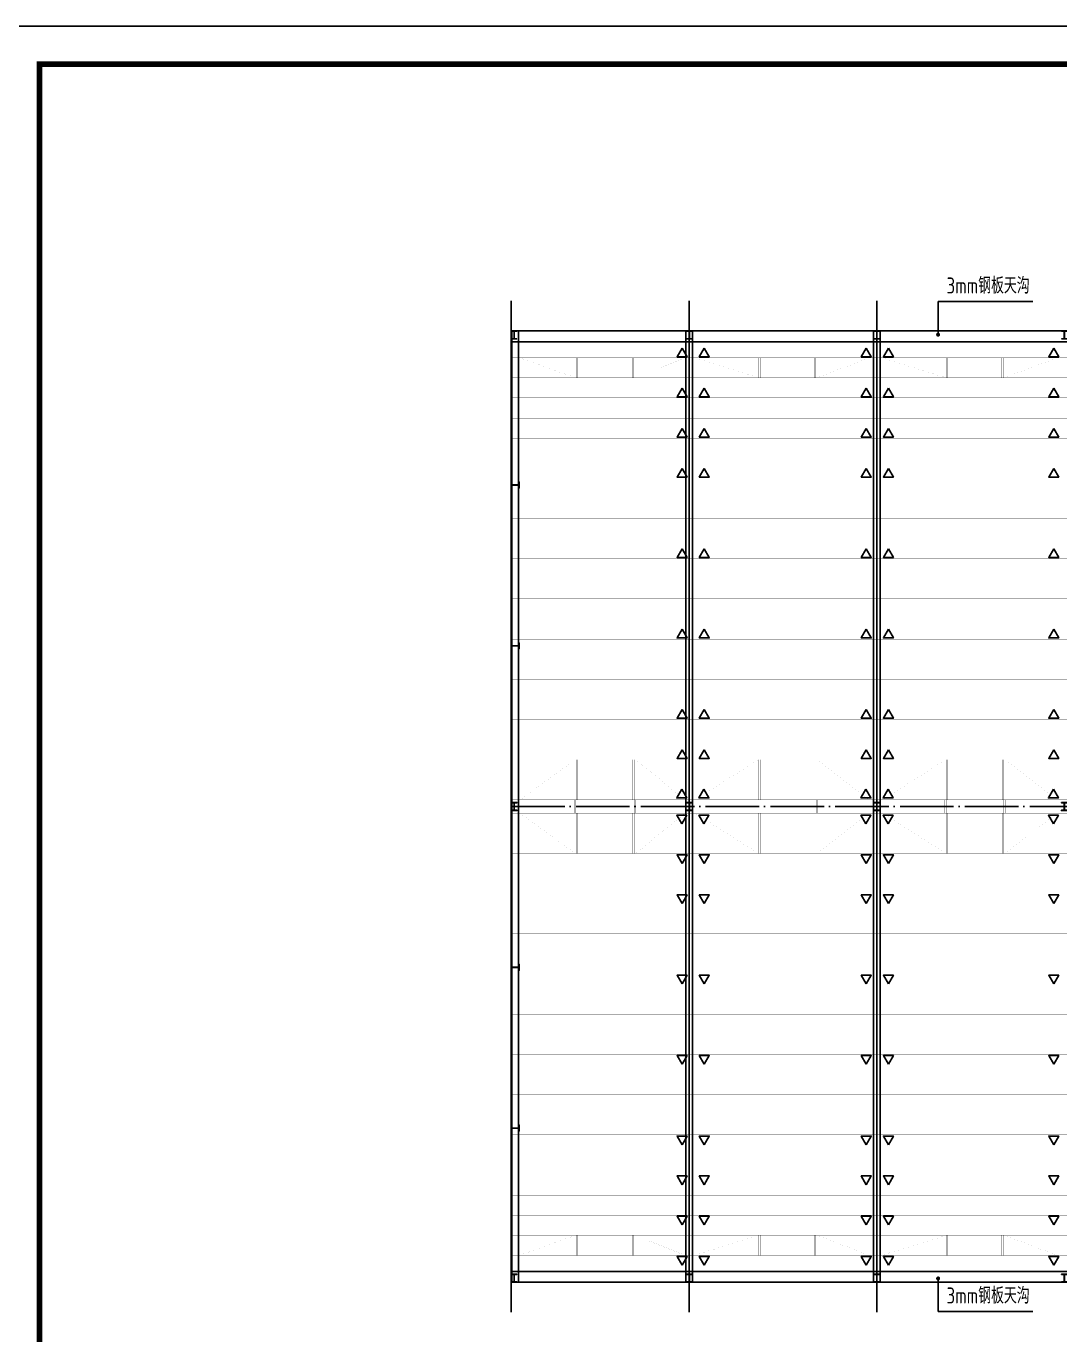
# Model space of a CAD drawing. Extents: x 180850 to 1400258, y 48356 to 327067.
# Drawn here: x 922203 to 960796, y 171543 to 220382 of the extents above; entities that cross this region are included whole.
import ezdxf
from ezdxf.enums import TextEntityAlignment as Align

# ---------------------------------------------------------------- set-up
doc = ezdxf.new("R2010")
doc.units = 0
doc.header["$LTSCALE"] = 1000
doc.linetypes.add('DOTE', pattern=[2.42, 2, -0.2, 0.02, -0.2])
doc.layers.add('_0', color=7, linetype='Continuous', lineweight=25)
for name, color, linetype in [('AXIS', 3, 'Continuous'), ('DOTE', 1, 'Continuous'), ('GL', 150, 'Continuous'), ('GZ', 50, 'Continuous'), ('LT', 27, 'Continuous'), ('PUB_TITLE', 4, 'Continuous'), ('THIN', 7, 'Continuous')]:
    doc.layers.add(name, color=color, linetype=linetype)
doc.styles.add('TSSD_Norm', font='tssdeng.shx', dxfattribs={"bigfont": 'hztxt.shx'})

# ---------------------------------------------------------------- blocks, each defined once
blk = doc.blocks.new('A$C33B20A31')
at = {"layer": 'GZ'}
for points in [[(10, 35200), (210, 35200), (210, 35210), (117, 35210), (113, 35215), (113, 35485), (117, 35490), (210, 35490), (210, 35500), (10, 35500), (10, 35490), (103, 35490), (107, 35486), (107, 35215), (103, 35210), (10, 35210), (10, 35200)], [(6550, 35200), (6750, 35200), (6750, 35210), (6657, 35210), (6653, 35215), (6653, 35485), (6657, 35490), (6750, 35490), (6750, 35500), (6550, 35500), (6550, 35490), (6643, 35490), (6647, 35486), (6647, 35215), (6643, 35210), (6550, 35210), (6550, 35200)], [(13550, 35200), (13750, 35200), (13750, 35210), (13657, 35210), (13653, 35215), (13653, 35485), (13657, 35490), (13750, 35490), (13750, 35500), (13550, 35500), (13550, 35490), (13643, 35490), (13647, 35486), (13647, 35215), (13643, 35210), (13550, 35210), (13550, 35200)], [(20550, 35200), (20750, 35200), (20750, 35210), (20657, 35210), (20653, 35215), (20653, 35485), (20657, 35490), (20750, 35490), (20750, 35500), (20550, 35500), (20550, 35490), (20643, 35490), (20647, 35486), (20647, 35215), (20643, 35210), (20550, 35210), (20550, 35200)], [(27550, 35200), (27750, 35200), (27750, 35210), (27657, 35210), (27653, 35215), (27653, 35485), (27657, 35490), (27750, 35490), (27750, 35500), (27550, 35500), (27550, 35490), (27643, 35490), (27647, 35486), (27647, 35215), (27643, 35210), (27550, 35210), (27550, 35200)], [(34550, 35200), (34750, 35200), (34750, 35210), (34657, 35210), (34653, 35215), (34653, 35485), (34657, 35490), (34750, 35490), (34750, 35500), (34550, 35500), (34550, 35490), (34643, 35490), (34647, 35486), (34647, 35215), (34643, 35210), (34550, 35210), (34550, 35200)], [(41550, 35050), (41750, 35050), (41750, 35060), (41657, 35060), (41653, 35065), (41653, 35485), (41657, 35490), (41750, 35490), (41750, 35500), (41550, 35500), (41550, 35490), (41643, 35490), (41647, 35486), (41647, 35065), (41643, 35060), (41550, 35060), (41550, 35050)], [(44650, 35500), (44850, 35500), (44850, 35490), (44757, 35490), (44753, 35485), (44753, 35215), (44757, 35210), (44850, 35210), (44850, 35200), (44650, 35200), (44650, 35210), (44743, 35210), (44747, 35214), (44747, 35485), (44743, 35490), (44650, 35490), (44650, 35500)], [(49290, 35050), (49490, 35050), (49490, 35060), (49397, 35060), (49393, 35065), (49393, 35485), (49397, 35490), (49490, 35490), (49490, 35500), (49290, 35500), (49290, 35490), (49383, 35490), (49387, 35486), (49387, 35065), (49383, 35060), (49290, 35060), (49290, 35050)], [(0, 29860), (0, 29640), (10, 29640), (10, 29743), (15, 29747), (285, 29747), (290, 29743), (290, 29640), (300, 29640), (300, 29860), (290, 29860), (290, 29757), (286, 29753), (15, 29753), (10, 29757), (10, 29860), (0, 29860)], [(41550, 29900), (41750, 29900), (41750, 29890), (41657, 29890), (41653, 29885), (41653, 29615), (41657, 29610), (41750, 29610), (41750, 29600), (41550, 29600), (41550, 29610), (41643, 29610), (41647, 29615), (41647, 29885), (41643, 29890), (41550, 29890), (41550, 29900)], [(44650, 29900), (44850, 29900), (44850, 29890), (44757, 29890), (44753, 29885), (44753, 29615), (44757, 29610), (44850, 29610), (44850, 29600), (44650, 29600), (44650, 29610), (44743, 29610), (44747, 29615), (44747, 29885), (44743, 29890), (44650, 29890), (44650, 29900)], [(49290, 29900), (49490, 29900), (49490, 29890), (49397, 29890), (49393, 29885), (49393, 29615), (49397, 29610), (49490, 29610), (49490, 29600), (49290, 29600), (49290, 29610), (49383, 29610), (49387, 29615), (49387, 29885), (49383, 29890), (49290, 29890), (49290, 29900)], [(0, 23860), (0, 23640), (10, 23640), (10, 23743), (15, 23747), (285, 23747), (290, 23743), (290, 23640), (300, 23640), (300, 23860), (290, 23860), (290, 23757), (286, 23753), (15, 23753), (10, 23757), (10, 23860), (0, 23860)], [(41550, 23900), (41750, 23900), (41750, 23890), (41657, 23890), (41653, 23885), (41653, 23615), (41657, 23610), (41750, 23610), (41750, 23600), (41550, 23600), (41550, 23610), (41643, 23610), (41647, 23615), (41647, 23885), (41643, 23890), (41550, 23890), (41550, 23900)], [(49290, 23900), (49490, 23900), (49490, 23890), (49397, 23890), (49393, 23885), (49393, 23615), (49397, 23610), (49490, 23610), (49490, 23600), (49290, 23600), (49290, 23610), (49383, 23610), (49387, 23615), (49387, 23885), (49383, 23890), (49290, 23890), (49290, 23900)], [(0, 17900), (220, 17900), (220, 17890), (117, 17890), (113, 17885), (113, 17615), (117, 17610), (220, 17610), (220, 17600), (0, 17600), (0, 17610), (103, 17610), (107, 17615), (107, 17885), (103, 17890), (0, 17890), (0, 17900)], [(6540, 17900), (6760, 17900), (6760, 17890), (6657, 17890), (6653, 17885), (6653, 17615), (6657, 17610), (6760, 17610), (6760, 17600), (6540, 17600), (6540, 17610), (6643, 17610), (6647, 17615), (6647, 17885), (6643, 17890), (6540, 17890), (6540, 17900)], [(13540, 17900), (13760, 17900), (13760, 17890), (13657, 17890), (13653, 17885), (13653, 17615), (13657, 17610), (13760, 17610), (13760, 17600), (13540, 17600), (13540, 17610), (13643, 17610), (13647, 17615), (13647, 17885), (13643, 17890), (13540, 17890), (13540, 17900)], [(20540, 17900), (20760, 17900), (20760, 17890), (20657, 17890), (20653, 17885), (20653, 17615), (20657, 17610), (20760, 17610), (20760, 17600), (20540, 17600), (20540, 17610), (20643, 17610), (20647, 17615), (20647, 17885), (20643, 17890), (20540, 17890), (20540, 17900)], [(27540, 17900), (27760, 17900), (27760, 17890), (27657, 17890), (27653, 17885), (27653, 17615), (27657, 17610), (27760, 17610), (27760, 17600), (27540, 17600), (27540, 17610), (27643, 17610), (27647, 17615), (27647, 17885), (27643, 17890), (27540, 17890), (27540, 17900)], [(34540, 17900), (34760, 17900), (34760, 17890), (34657, 17890), (34653, 17885), (34653, 17615), (34657, 17610), (34760, 17610), (34760, 17600), (34540, 17600), (34540, 17610), (34643, 17610), (34647, 17615), (34647, 17885), (34643, 17890), (34540, 17890), (34540, 17900)], [(41540, 17900), (41760, 17900), (41760, 17890), (41657, 17890), (41653, 17885), (41653, 17615), (41657, 17610), (41760, 17610), (41760, 17600), (41540, 17600), (41540, 17610), (41643, 17610), (41647, 17615), (41647, 17885), (41643, 17890), (41540, 17890), (41540, 17900)], [(49280, 17900), (49500, 17900), (49500, 17890), (49397, 17890), (49393, 17885), (49393, 17615), (49397, 17610), (49500, 17610), (49500, 17600), (49280, 17600), (49280, 17610), (49383, 17610), (49387, 17615), (49387, 17885), (49383, 17890), (49280, 17890), (49280, 17900)], [(0, 11860), (0, 11640), (10, 11640), (10, 11743), (15, 11747), (285, 11747), (290, 11743), (290, 11640), (300, 11640), (300, 11860), (290, 11860), (290, 11757), (286, 11753), (15, 11753), (10, 11757), (10, 11860), (0, 11860)], [(41550, 11600), (41750, 11600), (41750, 11610), (41657, 11610), (41653, 11615), (41653, 11885), (41657, 11890), (41750, 11890), (41750, 11900), (41550, 11900), (41550, 11890), (41643, 11890), (41647, 11885), (41647, 11615), (41643, 11610), (41550, 11610), (41550, 11600)], [(49290, 11600), (49490, 11600), (49490, 11610), (49397, 11610), (49393, 11615), (49393, 11885), (49397, 11890), (49490, 11890), (49490, 11900), (49290, 11900), (49290, 11890), (49383, 11890), (49387, 11885), (49387, 11615), (49383, 11610), (49290, 11610), (49290, 11600)], [(41550, 5600), (41750, 5600), (41750, 5610), (41657, 5610), (41653, 5615), (41653, 5885), (41657, 5890), (41750, 5890), (41750, 5900), (41550, 5900), (41550, 5890), (41643, 5890), (41647, 5885), (41647, 5615), (41643, 5610), (41550, 5610), (41550, 5600)], [(44650, 5600), (44850, 5600), (44850, 5610), (44757, 5610), (44753, 5615), (44753, 5885), (44757, 5890), (44850, 5890), (44850, 5900), (44650, 5900), (44650, 5890), (44743, 5890), (44747, 5885), (44747, 5615), (44743, 5610), (44650, 5610), (44650, 5600)], [(49290, 5600), (49490, 5600), (49490, 5610), (49397, 5610), (49393, 5615), (49393, 5885), (49397, 5890), (49490, 5890), (49490, 5900), (49290, 5900), (49290, 5890), (49383, 5890), (49387, 5885), (49387, 5615), (49383, 5610), (49290, 5610), (49290, 5600)], [(0, 5860), (0, 5640), (10, 5640), (10, 5743), (15, 5747), (285, 5747), (290, 5743), (290, 5640), (300, 5640), (300, 5860), (290, 5860), (290, 5757), (286, 5753), (15, 5753), (10, 5757), (10, 5860), (0, 5860)], [(10, 0), (210, 0), (210, 10), (117, 10), (113, 15), (113, 285), (117, 290), (210, 290), (210, 300), (10, 300), (10, 290), (103, 290), (107, 286), (107, 15), (103, 10), (10, 10), (10, 0)], [(6550, 0), (6750, 0), (6750, 10), (6657, 10), (6653, 15), (6653, 285), (6657, 290), (6750, 290), (6750, 300), (6550, 300), (6550, 290), (6643, 290), (6647, 286), (6647, 15), (6643, 10), (6550, 10), (6550, 0)], [(13550, 0), (13750, 0), (13750, 10), (13657, 10), (13653, 15), (13653, 285), (13657, 290), (13750, 290), (13750, 300), (13550, 300), (13550, 290), (13643, 290), (13647, 286), (13647, 15), (13643, 10), (13550, 10), (13550, 0)], [(20550, 0), (20750, 0), (20750, 10), (20657, 10), (20653, 15), (20653, 285), (20657, 290), (20750, 290), (20750, 300), (20550, 300), (20550, 290), (20643, 290), (20647, 286), (20647, 15), (20643, 10), (20550, 10), (20550, 0)], [(27550, 0), (27750, 0), (27750, 10), (27657, 10), (27653, 15), (27653, 285), (27657, 290), (27750, 290), (27750, 300), (27550, 300), (27550, 290), (27643, 290), (27647, 286), (27647, 15), (27643, 10), (27550, 10), (27550, 0)], [(34550, 0), (34750, 0), (34750, 10), (34657, 10), (34653, 15), (34653, 285), (34657, 290), (34750, 290), (34750, 300), (34550, 300), (34550, 290), (34643, 290), (34647, 286), (34647, 15), (34643, 10), (34550, 10), (34550, 0)], [(41550, 0), (41750, 0), (41750, 10), (41657, 10), (41653, 15), (41653, 435), (41657, 440), (41750, 440), (41750, 450), (41550, 450), (41550, 440), (41643, 440), (41647, 436), (41647, 15), (41643, 10), (41550, 10), (41550, 0)], [(44650, 300), (44850, 300), (44850, 290), (44757, 290), (44753, 285), (44753, 15), (44757, 10), (44850, 10), (44850, 0), (44650, 0), (44650, 10), (44743, 10), (44747, 14), (44747, 285), (44743, 290), (44650, 290), (44650, 300)], [(49290, 0), (49490, 0), (49490, 10), (49397, 10), (49393, 15), (49393, 435), (49397, 440), (49490, 440), (49490, 450), (49290, 450), (49290, 440), (49383, 440), (49387, 436), (49387, 15), (49383, 10), (49290, 10), (49290, 0)]]:
    blk.add_lwpolyline(points, close=True, dxfattribs=at)

msp = doc.modelspace()

# ---------------------------------------------------------------- linework, layer by layer
at = {"layer": '_0', "color": 1, "const_width": 75}
for points in [[(956214.29, 208868.98, 1), (956289.29, 208868.98, 1)], [(956214.29, 173646.17, -1), (956289.29, 173646.17, -1)]]:
    msp.add_lwpolyline(points, format="xyb", close=True, dxfattribs=at)
at = {"layer": 'AXIS', "linetype": 'ByBlock'}
for p, q in [((956251.79, 210105.89), (959789.26, 210105.89)), ((956251.79, 172409.25), (959789.26, 172409.25))]:
    msp.add_line(p, q, dxfattribs=at)
at = {"layer": 'AXIS'}
for p, q in [((956251.79, 210105.89), (956251.79, 208868.98)), ((956251.79, 172409.25), (956251.79, 173646.17))]:
    msp.add_line(p, q, dxfattribs=at)
at = {"layer": 'AXIS', "color": 4, "linetype": 'ByBlock', "ltscale": 0.1}
for points in [[(940312.22, 209007.57), (989812.22, 209007.57), (989812.22, 208607.57), (940312.22, 208607.57)], [(940312.22, 173507.57), (989812.22, 173507.57), (989812.22, 173907.57), (940312.22, 173907.57)]]:
    msp.add_lwpolyline(points, close=True, dxfattribs=at)
at = {"layer": 'AXIS', "color": 6, "linetype": 'ByBlock'}
for points in [[(946693.34, 208369.15), (946506.16, 208044.95), (946880.52, 208044.95)], [(946693.34, 208369.15), (946506.16, 208044.95), (946880.52, 208044.95)], [(947520.54, 208369.15), (947707.72, 208044.95), (947333.37, 208044.95)], [(947520.54, 208369.15), (947707.72, 208044.95), (947333.37, 208044.95)], [(953568.34, 208369.15), (953381.16, 208044.95), (953755.52, 208044.95)], [(953568.34, 208369.15), (953381.16, 208044.95), (953755.52, 208044.95)], [(954395.54, 208369.15), (954582.72, 208044.95), (954208.37, 208044.95)], [(954395.54, 208369.15), (954582.72, 208044.95), (954208.37, 208044.95)], [(960568.34, 208369.15), (960381.16, 208044.95), (960755.52, 208044.95)], [(960568.34, 208369.15), (960381.16, 208044.95), (960755.52, 208044.95)], [(946693.34, 206869.15), (946506.16, 206544.95), (946880.52, 206544.95)], [(946693.34, 206869.15), (946506.16, 206544.95), (946880.52, 206544.95)], [(947520.54, 206869.15), (947707.72, 206544.95), (947333.37, 206544.95)], [(947520.54, 206869.15), (947707.72, 206544.95), (947333.37, 206544.95)], [(953568.34, 206869.15), (953381.16, 206544.95), (953755.52, 206544.95)], [(953568.34, 206869.15), (953381.16, 206544.95), (953755.52, 206544.95)], [(954395.54, 206869.15), (954582.72, 206544.95), (954208.37, 206544.95)], [(954395.54, 206869.15), (954582.72, 206544.95), (954208.37, 206544.95)], [(960568.34, 206869.15), (960381.16, 206544.95), (960755.52, 206544.95)], [(960568.34, 206869.15), (960381.16, 206544.95), (960755.52, 206544.95)], [(946693.34, 205369.15), (946506.16, 205044.95), (946880.52, 205044.95)], [(947520.55, 205369.15), (947707.72, 205044.95), (947333.37, 205044.95)], [(953568.34, 205369.15), (953381.16, 205044.95), (953755.52, 205044.95)], [(954395.55, 205369.15), (954582.72, 205044.95), (954208.37, 205044.95)], [(960568.34, 205369.15), (960381.16, 205044.95), (960755.52, 205044.95)], [(946693.34, 203877.6), (946506.16, 203553.39), (946880.52, 203553.39)], [(947520.54, 203877.6), (947707.72, 203553.39), (947333.37, 203553.39)], [(953568.34, 203877.6), (953381.16, 203553.39), (953755.52, 203553.39)], [(954395.54, 203877.6), (954582.72, 203553.39), (954208.37, 203553.39)], [(960568.34, 203877.6), (960381.16, 203553.39), (960755.52, 203553.39)], [(946693.34, 200877.6), (946506.16, 200553.39), (946880.52, 200553.39)], [(947520.55, 200877.6), (947707.72, 200553.39), (947333.37, 200553.39)], [(953568.34, 200877.6), (953381.16, 200553.39), (953755.52, 200553.39)], [(954395.55, 200877.6), (954582.72, 200553.39), (954208.37, 200553.39)], [(960568.34, 200877.6), (960381.16, 200553.39), (960755.52, 200553.39)], [(946693.34, 197877.6), (946506.17, 197553.39), (946880.52, 197553.39)], [(947520.55, 197877.6), (947707.73, 197553.39), (947333.37, 197553.39)], [(953568.34, 197877.6), (953381.17, 197553.39), (953755.52, 197553.39)], [(954395.55, 197877.6), (954582.73, 197553.39), (954208.37, 197553.39)], [(960568.34, 197877.6), (960381.17, 197553.39), (960755.52, 197553.39)], [(946693.34, 194877.6), (946506.17, 194553.39), (946880.52, 194553.39)], [(947520.55, 194877.6), (947707.73, 194553.39), (947333.37, 194553.39)], [(953568.34, 194877.6), (953381.17, 194553.39), (953755.52, 194553.39)], [(954395.55, 194877.6), (954582.73, 194553.39), (954208.37, 194553.39)], [(960568.34, 194877.6), (960381.17, 194553.39), (960755.52, 194553.39)], [(946693.34, 193377.6), (946506.16, 193053.39), (946880.52, 193053.39)], [(947520.55, 193377.6), (947707.73, 193053.39), (947333.37, 193053.39)], [(953568.34, 193377.6), (953381.16, 193053.39), (953755.52, 193053.39)], [(954395.55, 193377.6), (954582.73, 193053.39), (954208.37, 193053.39)], [(960568.34, 193377.6), (960381.16, 193053.39), (960755.52, 193053.39)], [(946681.87, 191906.35), (946494.69, 191582.14), (946869.05, 191582.14)], [(947509.08, 191906.35), (947696.25, 191582.14), (947321.9, 191582.14)], [(953556.87, 191906.35), (953369.69, 191582.14), (953744.05, 191582.14)], [(954384.08, 191906.35), (954571.25, 191582.14), (954196.9, 191582.14)], [(960556.87, 191906.35), (960369.69, 191582.14), (960744.05, 191582.14)], [(946681.87, 190608.8), (946494.69, 190933), (946869.05, 190933)], [(947509.08, 190608.8), (947696.25, 190933), (947321.9, 190933)], [(953556.87, 190608.8), (953369.69, 190933), (953744.05, 190933)], [(954384.08, 190608.8), (954571.25, 190933), (954196.9, 190933)], [(960556.87, 190608.8), (960369.69, 190933), (960744.05, 190933)], [(946693.34, 189137.55), (946506.16, 189461.75), (946880.52, 189461.75)], [(947520.55, 189137.55), (947707.73, 189461.75), (947333.37, 189461.75)], [(953568.34, 189137.55), (953381.16, 189461.75), (953755.52, 189461.75)], [(954395.55, 189137.55), (954582.73, 189461.75), (954208.37, 189461.75)], [(960568.34, 189137.55), (960381.16, 189461.75), (960755.52, 189461.75)], [(946693.34, 187637.55), (946506.17, 187961.75), (946880.52, 187961.75)], [(947520.55, 187637.55), (947707.73, 187961.75), (947333.37, 187961.75)], [(953568.34, 187637.55), (953381.17, 187961.75), (953755.52, 187961.75)], [(954395.55, 187637.55), (954582.73, 187961.75), (954208.37, 187961.75)], [(960568.34, 187637.55), (960381.17, 187961.75), (960755.52, 187961.75)], [(946693.34, 184637.55), (946506.17, 184961.75), (946880.52, 184961.75)], [(947520.55, 184637.55), (947707.73, 184961.75), (947333.37, 184961.75)], [(953568.34, 184637.55), (953381.17, 184961.75), (953755.52, 184961.75)], [(954395.55, 184637.55), (954582.73, 184961.75), (954208.37, 184961.75)], [(960568.34, 184637.55), (960381.17, 184961.75), (960755.52, 184961.75)], [(946693.34, 181637.55), (946506.16, 181961.75), (946880.52, 181961.75)], [(947520.55, 181637.55), (947707.72, 181961.75), (947333.37, 181961.75)], [(953568.34, 181637.55), (953381.16, 181961.75), (953755.52, 181961.75)], [(954395.55, 181637.55), (954582.72, 181961.75), (954208.37, 181961.75)], [(960568.34, 181637.55), (960381.16, 181961.75), (960755.52, 181961.75)], [(946693.34, 178637.55), (946506.16, 178961.75), (946880.52, 178961.75)], [(947520.54, 178637.55), (947707.72, 178961.75), (947333.37, 178961.75)], [(953568.34, 178637.55), (953381.16, 178961.75), (953755.52, 178961.75)], [(954395.54, 178637.55), (954582.72, 178961.75), (954208.37, 178961.75)], [(960568.34, 178637.55), (960381.16, 178961.75), (960755.52, 178961.75)], [(946693.34, 177145.99), (946506.16, 177470.19), (946880.52, 177470.19)], [(947520.55, 177145.99), (947707.72, 177470.19), (947333.37, 177470.19)], [(953568.34, 177145.99), (953381.16, 177470.19), (953755.52, 177470.19)], [(954395.55, 177145.99), (954582.72, 177470.19), (954208.37, 177470.19)], [(960568.34, 177145.99), (960381.16, 177470.19), (960755.52, 177470.19)], [(946693.34, 175645.99), (946506.16, 175970.19), (946880.52, 175970.19)], [(946693.34, 175645.99), (946506.16, 175970.19), (946880.52, 175970.19)], [(947520.54, 175645.99), (947707.72, 175970.19), (947333.37, 175970.19)], [(947520.54, 175645.99), (947707.72, 175970.19), (947333.37, 175970.19)], [(953568.34, 175645.99), (953381.16, 175970.19), (953755.52, 175970.19)], [(953568.34, 175645.99), (953381.16, 175970.19), (953755.52, 175970.19)], [(954395.54, 175645.99), (954582.72, 175970.19), (954208.37, 175970.19)], [(954395.54, 175645.99), (954582.72, 175970.19), (954208.37, 175970.19)], [(960568.34, 175645.99), (960381.16, 175970.19), (960755.52, 175970.19)], [(960568.34, 175645.99), (960381.16, 175970.19), (960755.52, 175970.19)], [(946693.34, 174145.99), (946506.16, 174470.19), (946880.52, 174470.19)], [(946693.34, 174145.99), (946506.16, 174470.19), (946880.52, 174470.19)], [(947520.54, 174145.99), (947707.72, 174470.19), (947333.37, 174470.19)], [(947520.54, 174145.99), (947707.72, 174470.19), (947333.37, 174470.19)], [(953568.34, 174145.99), (953381.16, 174470.19), (953755.52, 174470.19)], [(953568.34, 174145.99), (953381.16, 174470.19), (953755.52, 174470.19)], [(954395.54, 174145.99), (954582.72, 174470.19), (954208.37, 174470.19)], [(954395.54, 174145.99), (954582.72, 174470.19), (954208.37, 174470.19)], [(960568.34, 174145.99), (960381.16, 174470.19), (960755.52, 174470.19)], [(960568.34, 174145.99), (960381.16, 174470.19), (960755.52, 174470.19)]]:
    msp.add_lwpolyline(points, close=True, dxfattribs=at)
at = {"layer": 'AXIS', "color": 3, "linetype": 'ByBlock', "const_width": 1}
for points in [[(940693.25, 208037.53), (940693.25, 207977.53), (942641.59, 207287.54), (942641.59, 207227.54)], [(942761.59, 207227.54), (942761.59, 207287.54), (942761.59, 207977.54), (942761.59, 208037.54)], [(944863.06, 207227.54), (944863.06, 207287.54), (944863.06, 207977.54), (944863.06, 208037.54)], [(946741.49, 208037.53), (946741.49, 207977.53), (945012, 207287.53), (945012, 207227.53)], [(947241.16, 208037.53), (947241.16, 207977.53), (949466.59, 207287.54), (949466.59, 207227.54)], [(949586.59, 207227.54), (949586.59, 207287.54), (949586.59, 207977.54), (949586.59, 208037.54)], [(951653.06, 207227.54), (951653.06, 207287.54), (951653.06, 207977.54), (951653.06, 208037.54)], [(953616.49, 208037.53), (953616.49, 207977.53), (951802, 207287.53), (951802, 207227.53)], [(954241.16, 208037.53), (954241.16, 207977.53), (956466.59, 207287.54), (956466.59, 207227.54)], [(956586.59, 207227.54), (956586.59, 207287.54), (956586.59, 207977.54), (956586.59, 208037.54)], [(958653.06, 207227.54), (958653.06, 207287.54), (958653.06, 207977.54), (958653.06, 208037.54)], [(960616.49, 208037.53), (960616.49, 207977.53), (958802, 207287.53), (958802, 207227.53)], [(942701.59, 206477.54), (942701.59, 206537.54), (942701.59, 207227.54), (942701.59, 207287.54)], [(944937.53, 206477.53), (944937.53, 206537.53), (944937.53, 207227.53), (944937.53, 207287.53)], [(949526.59, 206477.54), (949526.59, 206537.54), (949526.59, 207227.54), (949526.59, 207287.54)], [(951727.53, 206477.53), (951727.53, 206537.53), (951727.53, 207227.53), (951727.53, 207287.53)], [(956526.59, 206477.54), (956526.59, 206537.54), (956526.59, 207227.54), (956526.59, 207287.54)], [(958727.53, 206477.53), (958727.53, 206537.53), (958727.53, 207227.53), (958727.53, 207287.53)], [(942761.59, 205727.54), (942761.59, 205787.54), (942761.59, 206477.54), (942761.59, 206537.54)], [(944877.53, 205727.53), (944877.53, 205787.53), (944877.53, 206477.53), (944877.53, 206537.53)], [(949586.59, 205727.54), (949586.59, 205787.54), (949586.59, 206477.54), (949586.59, 206537.54)], [(951667.53, 205727.53), (951667.53, 205787.53), (951667.53, 206477.53), (951667.53, 206537.53)], [(956586.59, 205727.54), (956586.59, 205787.54), (956586.59, 206477.54), (956586.59, 206537.54)], [(958667.53, 205727.53), (958667.53, 205787.53), (958667.53, 206477.53), (958667.53, 206537.53)], [(942701.59, 204977.54), (942701.59, 205037.54), (942701.59, 205727.54), (942701.59, 205787.54)], [(944937.53, 204977.53), (944937.53, 205037.53), (944937.53, 205727.53), (944937.53, 205787.53)], [(949526.59, 204977.54), (949526.59, 205037.54), (949526.59, 205727.54), (949526.59, 205787.54)], [(951727.53, 204977.53), (951727.53, 205037.53), (951727.53, 205727.53), (951727.53, 205787.53)], [(956526.59, 204977.54), (956526.59, 205037.54), (956526.59, 205727.54), (956526.59, 205787.54)], [(958727.53, 204977.53), (958727.53, 205037.53), (958727.53, 205727.53), (958727.53, 205787.53)], [(942761.59, 203477.53), (942761.59, 203537.53), (942761.59, 204977.54), (942761.59, 205037.54)], [(944877.53, 203477.53), (944877.53, 203537.53), (944877.53, 204977.53), (944877.53, 205037.53)], [(949586.59, 203477.53), (949586.59, 203537.53), (949586.59, 204977.54), (949586.59, 205037.54)], [(951667.53, 203477.53), (951667.53, 203537.53), (951667.53, 204977.53), (951667.53, 205037.53)], [(956586.59, 203477.53), (956586.59, 203537.53), (956586.59, 204977.54), (956586.59, 205037.54)], [(958667.53, 203477.53), (958667.53, 203537.53), (958667.53, 204977.53), (958667.53, 205037.53)], [(942701.59, 201977.53), (942701.59, 202037.53), (942701.59, 203477.53), (942701.59, 203537.53)], [(944937.53, 201977.53), (944937.53, 202037.53), (944937.53, 203477.53), (944937.53, 203537.53)], [(949526.59, 201977.53), (949526.59, 202037.53), (949526.59, 203477.53), (949526.59, 203537.53)], [(951727.53, 201977.53), (951727.53, 202037.53), (951727.53, 203477.53), (951727.53, 203537.53)], [(956526.59, 201977.53), (956526.59, 202037.53), (956526.59, 203477.53), (956526.59, 203537.53)], [(958727.53, 201977.53), (958727.53, 202037.53), (958727.53, 203477.53), (958727.53, 203537.53)], [(942761.59, 200477.53), (942761.59, 200537.53), (942761.59, 201977.54), (942761.59, 202037.54)], [(944877.53, 200477.53), (944877.53, 200537.53), (944877.53, 201977.53), (944877.53, 202037.53)], [(949586.59, 200477.53), (949586.59, 200537.53), (949586.59, 201977.54), (949586.59, 202037.54)], [(951667.53, 200477.53), (951667.53, 200537.53), (951667.53, 201977.53), (951667.53, 202037.53)], [(956586.59, 200477.53), (956586.59, 200537.53), (956586.59, 201977.54), (956586.59, 202037.54)], [(958667.53, 200477.53), (958667.53, 200537.53), (958667.53, 201977.53), (958667.53, 202037.53)], [(942701.59, 198977.53), (942701.59, 199037.53), (942701.59, 200477.53), (942701.59, 200537.53)], [(944937.53, 198977.53), (944937.53, 199037.53), (944937.53, 200477.53), (944937.53, 200537.53)], [(949526.59, 198977.53), (949526.59, 199037.53), (949526.59, 200477.53), (949526.59, 200537.53)], [(951727.53, 198977.53), (951727.53, 199037.53), (951727.53, 200477.53), (951727.53, 200537.53)], [(956526.59, 198977.53), (956526.59, 199037.53), (956526.59, 200477.53), (956526.59, 200537.53)], [(958727.53, 198977.53), (958727.53, 199037.53), (958727.53, 200477.53), (958727.53, 200537.53)], [(942761.59, 197477.53), (942761.59, 197537.53), (942761.59, 198977.54), (942761.59, 199037.54)], [(944877.53, 197477.53), (944877.53, 197537.53), (944877.53, 198977.53), (944877.53, 199037.53)], [(949586.59, 197477.53), (949586.59, 197537.53), (949586.59, 198977.54), (949586.59, 199037.54)], [(951667.53, 197477.53), (951667.53, 197537.53), (951667.53, 198977.53), (951667.53, 199037.53)], [(956586.59, 197477.53), (956586.59, 197537.53), (956586.59, 198977.54), (956586.59, 199037.54)], [(958667.53, 197477.53), (958667.53, 197537.53), (958667.53, 198977.53), (958667.53, 199037.53)], [(942701.6, 195977.53), (942701.6, 196037.53), (942701.6, 197477.53), (942701.6, 197537.53)], [(944937.54, 195977.53), (944937.54, 196037.53), (944937.54, 197477.53), (944937.54, 197537.53)], [(949526.6, 195977.53), (949526.6, 196037.53), (949526.6, 197477.53), (949526.6, 197537.53)], [(951727.54, 195977.53), (951727.54, 196037.53), (951727.54, 197477.53), (951727.54, 197537.53)], [(956526.6, 195977.53), (956526.6, 196037.53), (956526.6, 197477.53), (956526.6, 197537.53)], [(958727.54, 195977.53), (958727.54, 196037.53), (958727.54, 197477.53), (958727.54, 197537.53)], [(942761.6, 194477.53), (942761.6, 194537.53), (942761.6, 195977.54), (942761.6, 196037.54)], [(944877.54, 194477.53), (944877.54, 194537.53), (944877.54, 195977.53), (944877.54, 196037.53)], [(949586.6, 194477.53), (949586.6, 194537.53), (949586.6, 195977.54), (949586.6, 196037.54)], [(951667.54, 194477.53), (951667.54, 194537.53), (951667.54, 195977.53), (951667.54, 196037.53)], [(956586.6, 194477.53), (956586.6, 194537.53), (956586.6, 195977.54), (956586.6, 196037.54)], [(958667.54, 194477.53), (958667.54, 194537.53), (958667.54, 195977.53), (958667.54, 196037.53)], [(942701.6, 192977.53), (942701.6, 193037.53), (942701.6, 194477.53), (942701.6, 194537.53)], [(944937.54, 192977.53), (944937.54, 193037.53), (944937.54, 194477.53), (944937.54, 194537.53)], [(949526.6, 192977.53), (949526.6, 193037.53), (949526.6, 194477.53), (949526.6, 194537.53)], [(951727.54, 192977.53), (951727.54, 193037.53), (951727.54, 194477.53), (951727.54, 194537.53)], [(956526.6, 192977.53), (956526.6, 193037.53), (956526.6, 194477.53), (956526.6, 194537.53)], [(958727.54, 192977.53), (958727.54, 193037.53), (958727.54, 194477.53), (958727.54, 194537.53)], [(940676.06, 191477.12), (940676.06, 191537.12), (942671.88, 192977.12), (942671.88, 193037.12)], [(942761.6, 191477.53), (942761.6, 191537.53), (942761.6, 192977.54), (942761.6, 193037.54)], [(944877.54, 191477.53), (944877.54, 191537.53), (944877.54, 192977.53), (944877.54, 193037.53)], [(946763.67, 191477.12), (946763.67, 191537.12), (944997.24, 192977.12), (944997.24, 193037.12)], [(947223.97, 191477.12), (947223.97, 191537.12), (949496.88, 192977.12), (949496.88, 193037.12)], [(949586.6, 191477.53), (949586.6, 191537.53), (949586.6, 192977.54), (949586.6, 193037.54)], [(951667.54, 191477.53), (951667.54, 191537.53), (951667.54, 192977.53), (951667.54, 193037.53)], [(953638.67, 191477.12), (953638.67, 191537.12), (951787.24, 192977.12), (951787.24, 193037.12)], [(954223.97, 191477.12), (954223.97, 191537.12), (956496.88, 192977.12), (956496.88, 193037.12)], [(956586.6, 191477.53), (956586.6, 191537.53), (956586.6, 192977.54), (956586.6, 193037.54)], [(958667.54, 191477.53), (958667.54, 191537.53), (958667.54, 192977.53), (958667.54, 193037.53)], [(960638.67, 191477.12), (960638.67, 191537.12), (958787.24, 192977.12), (958787.24, 193037.12)], [(942701.6, 190977.65), (942701.6, 191037.65), (942701.6, 191477.49), (942701.6, 191537.49)], [(942701.6, 191537.49), (942701.6, 191477.49), (942701.6, 191037.65), (942701.6, 190977.65)], [(944937.54, 190977.65), (944937.54, 191037.65), (944937.54, 191477.49), (944937.54, 191537.49)], [(944937.54, 191537.49), (944937.54, 191477.49), (944937.54, 191037.65), (944937.54, 190977.65)], [(949526.6, 190977.65), (949526.6, 191037.65), (949526.6, 191477.49), (949526.6, 191537.49)], [(949526.6, 191537.49), (949526.6, 191477.49), (949526.6, 191037.65), (949526.6, 190977.65)], [(951727.54, 190977.65), (951727.54, 191037.65), (951727.54, 191477.49), (951727.54, 191537.49)], [(951727.54, 191537.49), (951727.54, 191477.49), (951727.54, 191037.65), (951727.54, 190977.65)], [(956526.6, 190977.65), (956526.6, 191037.65), (956526.6, 191477.49), (956526.6, 191537.49)], [(956526.6, 191537.49), (956526.6, 191477.49), (956526.6, 191037.65), (956526.6, 190977.65)], [(958727.54, 190977.65), (958727.54, 191037.65), (958727.54, 191477.49), (958727.54, 191537.49)], [(958727.54, 191537.49), (958727.54, 191477.49), (958727.54, 191037.65), (958727.54, 190977.65)], [(940676.06, 191038.03), (940676.06, 190978.03), (942671.88, 189538.03), (942671.88, 189478.03)], [(942761.6, 191037.61), (942761.6, 190977.61), (942761.6, 189537.61), (942761.6, 189477.61)], [(944877.54, 191037.62), (944877.54, 190977.62), (944877.54, 189537.61), (944877.54, 189477.61)], [(946763.67, 191038.03), (946763.67, 190978.03), (944997.24, 189538.03), (944997.24, 189478.03)], [(947223.97, 191038.03), (947223.97, 190978.03), (949496.88, 189538.03), (949496.88, 189478.03)], [(949586.6, 191037.61), (949586.6, 190977.61), (949586.6, 189537.61), (949586.6, 189477.61)], [(951667.54, 191037.62), (951667.54, 190977.62), (951667.54, 189537.61), (951667.54, 189477.61)], [(953638.67, 191038.03), (953638.67, 190978.03), (951787.24, 189538.03), (951787.24, 189478.03)], [(954223.97, 191038.03), (954223.97, 190978.03), (956496.88, 189538.03), (956496.88, 189478.03)], [(956586.6, 191037.61), (956586.6, 190977.61), (956586.6, 189537.61), (956586.6, 189477.61)], [(958667.54, 191037.62), (958667.54, 190977.62), (958667.54, 189537.61), (958667.54, 189477.61)], [(960638.67, 191038.03), (960638.67, 190978.03), (958787.24, 189538.03), (958787.24, 189478.03)], [(942701.6, 189537.61), (942701.6, 189477.61), (942701.6, 188037.61), (942701.6, 187977.61)], [(944937.54, 189537.62), (944937.54, 189477.62), (944937.54, 188037.62), (944937.54, 187977.62)], [(949526.6, 189537.61), (949526.6, 189477.61), (949526.6, 188037.61), (949526.6, 187977.61)], [(951727.54, 189537.62), (951727.54, 189477.62), (951727.54, 188037.62), (951727.54, 187977.62)], [(956526.6, 189537.61), (956526.6, 189477.61), (956526.6, 188037.61), (956526.6, 187977.61)], [(958727.54, 189537.62), (958727.54, 189477.62), (958727.54, 188037.62), (958727.54, 187977.62)], [(942761.6, 188037.61), (942761.6, 187977.61), (942761.6, 186537.61), (942761.6, 186477.61)], [(944877.54, 188037.62), (944877.54, 187977.62), (944877.54, 186537.61), (944877.54, 186477.61)], [(949586.6, 188037.61), (949586.6, 187977.61), (949586.6, 186537.61), (949586.6, 186477.61)], [(951667.54, 188037.62), (951667.54, 187977.62), (951667.54, 186537.61), (951667.54, 186477.61)], [(956586.6, 188037.61), (956586.6, 187977.61), (956586.6, 186537.61), (956586.6, 186477.61)], [(958667.54, 188037.62), (958667.54, 187977.62), (958667.54, 186537.61), (958667.54, 186477.61)], [(942701.6, 186537.61), (942701.6, 186477.61), (942701.6, 185037.61), (942701.6, 184977.61)], [(944937.54, 186537.62), (944937.54, 186477.62), (944937.54, 185037.62), (944937.54, 184977.62)], [(949526.6, 186537.61), (949526.6, 186477.61), (949526.6, 185037.61), (949526.6, 184977.61)], [(951727.54, 186537.62), (951727.54, 186477.62), (951727.54, 185037.62), (951727.54, 184977.62)], [(956526.6, 186537.61), (956526.6, 186477.61), (956526.6, 185037.61), (956526.6, 184977.61)], [(958727.54, 186537.62), (958727.54, 186477.62), (958727.54, 185037.62), (958727.54, 184977.62)], [(942761.59, 185037.61), (942761.59, 184977.61), (942761.59, 183537.61), (942761.59, 183477.61)], [(944877.53, 185037.62), (944877.53, 184977.62), (944877.53, 183537.61), (944877.53, 183477.61)], [(949586.59, 185037.61), (949586.59, 184977.61), (949586.59, 183537.61), (949586.59, 183477.61)], [(951667.53, 185037.62), (951667.53, 184977.62), (951667.53, 183537.61), (951667.53, 183477.61)], [(956586.59, 185037.61), (956586.59, 184977.61), (956586.59, 183537.61), (956586.59, 183477.61)], [(958667.53, 185037.62), (958667.53, 184977.62), (958667.53, 183537.61), (958667.53, 183477.61)], [(942701.59, 183537.61), (942701.59, 183477.61), (942701.59, 182037.61), (942701.59, 181977.61)], [(944937.53, 183537.62), (944937.53, 183477.62), (944937.53, 182037.62), (944937.53, 181977.62)], [(949526.59, 183537.61), (949526.59, 183477.61), (949526.59, 182037.61), (949526.59, 181977.61)], [(951727.53, 183537.62), (951727.53, 183477.62), (951727.53, 182037.62), (951727.53, 181977.62)], [(956526.59, 183537.61), (956526.59, 183477.61), (956526.59, 182037.61), (956526.59, 181977.61)], [(958727.53, 183537.62), (958727.53, 183477.62), (958727.53, 182037.62), (958727.53, 181977.62)], [(942761.59, 182037.61), (942761.59, 181977.61), (942761.59, 180537.61), (942761.59, 180477.61)], [(944877.53, 182037.62), (944877.53, 181977.62), (944877.53, 180537.61), (944877.53, 180477.61)], [(949586.59, 182037.61), (949586.59, 181977.61), (949586.59, 180537.61), (949586.59, 180477.61)], [(951667.53, 182037.62), (951667.53, 181977.62), (951667.53, 180537.61), (951667.53, 180477.61)], [(956586.59, 182037.61), (956586.59, 181977.61), (956586.59, 180537.61), (956586.59, 180477.61)], [(958667.53, 182037.62), (958667.53, 181977.62), (958667.53, 180537.61), (958667.53, 180477.61)], [(942701.59, 180537.61), (942701.59, 180477.61), (942701.59, 179037.61), (942701.59, 178977.61)], [(944937.53, 180537.62), (944937.53, 180477.62), (944937.53, 179037.62), (944937.53, 178977.62)], [(949526.59, 180537.61), (949526.59, 180477.61), (949526.59, 179037.61), (949526.59, 178977.61)], [(951727.53, 180537.62), (951727.53, 180477.62), (951727.53, 179037.62), (951727.53, 178977.62)], [(956526.59, 180537.61), (956526.59, 180477.61), (956526.59, 179037.61), (956526.59, 178977.61)], [(958727.53, 180537.62), (958727.53, 180477.62), (958727.53, 179037.62), (958727.53, 178977.62)], [(942761.59, 179037.61), (942761.59, 178977.61), (942761.59, 177537.61), (942761.59, 177477.61)], [(944877.53, 179037.62), (944877.53, 178977.62), (944877.53, 177537.61), (944877.53, 177477.61)], [(949586.59, 179037.61), (949586.59, 178977.61), (949586.59, 177537.61), (949586.59, 177477.61)], [(951667.53, 179037.62), (951667.53, 178977.62), (951667.53, 177537.61), (951667.53, 177477.61)], [(956586.59, 179037.61), (956586.59, 178977.61), (956586.59, 177537.61), (956586.59, 177477.61)], [(958667.53, 179037.62), (958667.53, 178977.62), (958667.53, 177537.61), (958667.53, 177477.61)], [(942701.59, 177537.61), (942701.59, 177477.61), (942701.59, 176787.61), (942701.59, 176727.61)], [(944937.53, 177537.61), (944937.53, 177477.61), (944937.53, 176787.61), (944937.53, 176727.61)], [(949526.59, 177537.61), (949526.59, 177477.61), (949526.59, 176787.61), (949526.59, 176727.61)], [(951727.53, 177537.61), (951727.53, 177477.61), (951727.53, 176787.61), (951727.53, 176727.61)], [(956526.59, 177537.61), (956526.59, 177477.61), (956526.59, 176787.61), (956526.59, 176727.61)], [(958727.53, 177537.61), (958727.53, 177477.61), (958727.53, 176787.61), (958727.53, 176727.61)], [(942761.59, 176787.61), (942761.59, 176727.61), (942761.59, 176037.61), (942761.59, 175977.61)], [(944877.53, 176787.61), (944877.53, 176727.61), (944877.53, 176037.61), (944877.53, 175977.61)], [(949586.59, 176787.61), (949586.59, 176727.61), (949586.59, 176037.61), (949586.59, 175977.61)], [(951667.53, 176787.61), (951667.53, 176727.61), (951667.53, 176037.61), (951667.53, 175977.61)], [(956586.59, 176787.61), (956586.59, 176727.61), (956586.59, 176037.61), (956586.59, 175977.61)], [(958667.53, 176787.61), (958667.53, 176727.61), (958667.53, 176037.61), (958667.53, 175977.61)], [(942701.59, 176037.61), (942701.59, 175977.61), (942701.59, 175287.61), (942701.59, 175227.61)], [(944937.53, 176037.61), (944937.53, 175977.61), (944937.53, 175287.61), (944937.53, 175227.61)], [(949526.59, 176037.61), (949526.59, 175977.61), (949526.59, 175287.61), (949526.59, 175227.61)], [(951727.53, 176037.61), (951727.53, 175977.61), (951727.53, 175287.61), (951727.53, 175227.61)], [(956526.59, 176037.61), (956526.59, 175977.61), (956526.59, 175287.61), (956526.59, 175227.61)], [(958727.53, 176037.61), (958727.53, 175977.61), (958727.53, 175287.61), (958727.53, 175227.61)], [(940693.25, 174477.62), (940693.25, 174537.62), (942641.59, 175227.61), (942641.59, 175287.61)], [(942761.59, 175287.61), (942761.59, 175227.61), (942761.59, 174537.61), (942761.59, 174477.61)], [(944863.06, 175287.61), (944863.06, 175227.61), (944863.06, 174537.61), (944863.06, 174477.61)], [(946741.49, 174477.61), (946741.49, 174537.61), (945012, 175227.61), (945012, 175287.61)], [(947241.16, 174477.62), (947241.16, 174537.62), (949466.59, 175227.61), (949466.59, 175287.61)], [(949586.59, 175287.61), (949586.59, 175227.61), (949586.59, 174537.61), (949586.59, 174477.61)], [(951653.06, 175287.61), (951653.06, 175227.61), (951653.06, 174537.61), (951653.06, 174477.61)], [(953616.49, 174477.61), (953616.49, 174537.61), (951802, 175227.61), (951802, 175287.61)], [(954241.16, 174477.62), (954241.16, 174537.62), (956466.59, 175227.61), (956466.59, 175287.61)], [(956586.59, 175287.61), (956586.59, 175227.61), (956586.59, 174537.61), (956586.59, 174477.61)], [(958653.06, 175287.61), (958653.06, 175227.61), (958653.06, 174537.61), (958653.06, 174477.61)], [(960616.49, 174477.61), (960616.49, 174537.61), (958802, 175227.61), (958802, 175287.61)]]:
    msp.add_lwpolyline(points, dxfattribs=at)
at = {"layer": 'AXIS', "color": 6, "linetype": 'ByBlock', "const_width": 10}
for points in [[(942736.59, 207257.53), (942786.59, 207257.53), (942786.59, 208007.53), (942736.59, 208007.53)], [(944888.06, 207257.54), (944838.06, 207257.54), (944838.06, 208007.54), (944888.06, 208007.54)], [(949561.59, 207257.53), (949611.59, 207257.53), (949611.59, 208007.53), (949561.59, 208007.53)], [(951678.06, 207257.54), (951628.06, 207257.54), (951628.06, 208007.54), (951678.06, 208007.54)], [(956561.59, 207257.53), (956611.59, 207257.53), (956611.59, 208007.53), (956561.59, 208007.53)], [(958678.06, 207257.54), (958628.06, 207257.54), (958628.06, 208007.54), (958678.06, 208007.54)], [(942736.6, 193007.5), (942786.6, 193007.5), (942786.6, 191507.5), (942736.6, 191507.5)], [(944852.54, 193007.5), (944902.54, 193007.5), (944902.54, 191507.5), (944852.54, 191507.5)], [(949561.6, 193007.5), (949611.6, 193007.5), (949611.6, 191507.5), (949561.6, 191507.5)], [(951642.54, 193007.5), (951692.54, 193007.5), (951692.54, 191507.5), (951642.54, 191507.5)], [(956561.6, 193007.5), (956611.6, 193007.5), (956611.6, 191507.5), (956561.6, 191507.5)], [(958642.54, 193007.5), (958692.54, 193007.5), (958692.54, 191507.5), (958642.54, 191507.5)], [(942676.6, 191507.5), (942726.6, 191507.5), (942726.6, 191007.65), (942676.6, 191007.65)], [(942676.6, 191007.65), (942726.6, 191007.65), (942726.6, 191507.49), (942676.6, 191507.49)], [(944912.54, 191507.5), (944962.54, 191507.5), (944962.54, 191007.65), (944912.54, 191007.65)], [(944912.54, 191007.65), (944962.54, 191007.65), (944962.54, 191507.49), (944912.54, 191507.49)], [(949501.6, 191507.5), (949551.6, 191507.5), (949551.6, 191007.65), (949501.6, 191007.65)], [(949501.6, 191007.65), (949551.6, 191007.65), (949551.6, 191507.49), (949501.6, 191507.49)], [(951702.54, 191507.5), (951752.54, 191507.5), (951752.54, 191007.65), (951702.54, 191007.65)], [(951702.54, 191007.65), (951752.54, 191007.65), (951752.54, 191507.49), (951702.54, 191507.49)], [(956501.6, 191507.5), (956551.6, 191507.5), (956551.6, 191007.65), (956501.6, 191007.65)], [(956501.6, 191007.65), (956551.6, 191007.65), (956551.6, 191507.49), (956501.6, 191507.49)], [(958702.54, 191507.5), (958752.54, 191507.5), (958752.54, 191007.65), (958702.54, 191007.65)], [(958702.54, 191007.65), (958752.54, 191007.65), (958752.54, 191507.49), (958702.54, 191507.49)], [(942736.6, 189507.64), (942786.6, 189507.64), (942786.6, 191007.64), (942736.6, 191007.64)], [(944852.54, 189507.65), (944902.54, 189507.65), (944902.54, 191007.65), (944852.54, 191007.65)], [(949561.6, 189507.64), (949611.6, 189507.64), (949611.6, 191007.64), (949561.6, 191007.64)], [(951642.54, 189507.65), (951692.54, 189507.65), (951692.54, 191007.65), (951642.54, 191007.65)], [(956561.6, 189507.64), (956611.6, 189507.64), (956611.6, 191007.64), (956561.6, 191007.64)], [(958642.54, 189507.65), (958692.54, 189507.65), (958692.54, 191007.65), (958642.54, 191007.65)], [(942736.59, 175257.61), (942786.59, 175257.61), (942786.59, 174507.61), (942736.59, 174507.61)], [(944888.06, 175257.61), (944838.06, 175257.61), (944838.06, 174507.61), (944888.06, 174507.61)], [(949561.59, 175257.61), (949611.59, 175257.61), (949611.59, 174507.61), (949561.59, 174507.61)], [(951678.06, 175257.61), (951628.06, 175257.61), (951628.06, 174507.61), (951678.06, 174507.61)], [(956561.59, 175257.61), (956611.59, 175257.61), (956611.59, 174507.61), (956561.59, 174507.61)], [(958678.06, 175257.61), (958628.06, 175257.61), (958628.06, 174507.61), (958678.06, 174507.61)]]:
    msp.add_lwpolyline(points, close=True, dxfattribs=at)
at = {"layer": 'DOTE'}
for p, q in [((940312.22, 172382.57), (940312.22, 210132.57)), ((946962.22, 172382.57), (946962.22, 210132.57)), ((953962.22, 172382.57), (953962.22, 210132.57))]:
    msp.add_line(p, q, dxfattribs=at)
at = {"layer": 'DOTE', "linetype": 'DOTE'}
msp.add_line((940312.22, 191257.57), (989837.22, 191257.57), dxfattribs=at)
at = {"layer": 'GL'}
for points in [[(940337.22, 173507.57), (940337.22, 209007.57), (940587.22, 209007.57), (940587.22, 173507.57)], [(946837.22, 173507.57), (946837.22, 209007.57), (947087.22, 209007.57), (947087.22, 173507.57)], [(953837.22, 173507.57), (953837.22, 209007.57), (954087.22, 209007.57), (954087.22, 173507.57)]]:
    msp.add_lwpolyline(points, close=True, dxfattribs=at)
at = {"layer": 'LT', "linetype": 'ByBlock', "const_width": 10}
for points in [[(940312.22, 208007.5), (989837.22, 208007.54)], [(940312.22, 207257.5), (989837.22, 207257.54)], [(940312.22, 206507.5), (989837.22, 206507.54)], [(940312.22, 205757.5), (989837.22, 205757.54)], [(940312.22, 205007.5), (989837.22, 205007.54)], [(940312.22, 203507.5), (989837.22, 203507.54)], [(940312.22, 202007.5), (989837.22, 202007.54)], [(940312.22, 200507.5), (989837.22, 200507.54)], [(940312.22, 199007.5), (989837.22, 199007.54)], [(940312.22, 197507.5), (989837.22, 197507.54)], [(940312.22, 196007.5), (989837.22, 196007.54)], [(940312.22, 194507.5), (989837.22, 194507.54)], [(940312.22, 193007.5), (989837.22, 193007.54)], [(940312.22, 191507.5), (989837.22, 191507.54)], [(940312.22, 191007.64), (989837.22, 191007.61)], [(940312.22, 191007.64), (989837.22, 191007.61)], [(940312.22, 189507.64), (989837.22, 189507.61)], [(940312.22, 188007.64), (989837.22, 188007.61)], [(940312.22, 186507.64), (989837.22, 186507.61)], [(940312.22, 185007.64), (989837.22, 185007.61)], [(940312.22, 183507.64), (989837.22, 183507.61)], [(940312.22, 182007.64), (989837.22, 182007.61)], [(940312.22, 180507.64), (989837.22, 180507.61)], [(940312.22, 179007.64), (989837.22, 179007.61)], [(940312.22, 177507.64), (989837.22, 177507.61)], [(940312.22, 176757.64), (989837.22, 176757.61)], [(940312.22, 176007.64), (989837.22, 176007.61)], [(940312.22, 175257.64), (989837.22, 175257.61)], [(940312.22, 174507.64), (989837.22, 174507.61)]]:
    msp.add_lwpolyline(points, dxfattribs=at)
at = {"layer": 'PUB_TITLE'}
msp.add_lwpolyline([(919169.3, 220381.89), (1038098.48, 220381.89), (1038098.48, 136381.97), (919169.3, 136381.97)], close=True, dxfattribs=at)
at = {"layer": 'PUB_TITLE', "const_width": 212.12}
msp.add_lwpolyline([(922704.65, 137796.11), (922704.65, 218967.75), (1036684.34, 218967.75), (1036684.34, 137796.11)], close=True, dxfattribs=at)

# ---------------------------------------------------------------- block references
msp.add_blockref('A$C33B20A31', (940312.22, 173507.57))

# ---------------------------------------------------------------- texts
at = {"layer": 'THIN', "style": 'TSSD_Norm', "width": 0.8}
for p in [(959669.54, 210223.62), (959669.54, 172530.19)]:
    msp.add_text('3mm钢板天沟', height=600, dxfattribs=at).set_placement(p, align=Align.BOTTOM_RIGHT)

doc.saveas('drawing.dxf')
